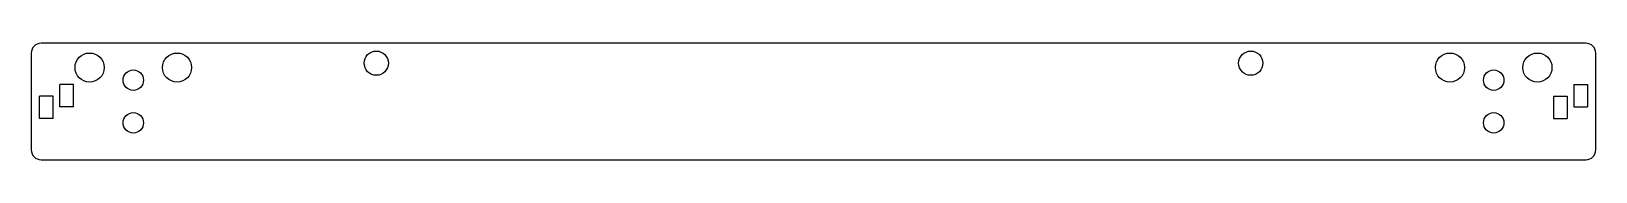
# Model space of a CAD drawing. Header units: millimetres. Extents: x -80 to 80, y -6 to 6.
import ezdxf

# ---------------------------------------------------------------- set-up
doc = ezdxf.new("R2010")
doc.units = ezdxf.units.MM

msp = doc.modelspace()

# ---------------------------------------------------------------- linework, layer by layer
at = {"color": 7, "linetype": 'Continuous', "lineweight": 25}
for p, q in [((-80.5, 5), (-80.5, -5)), ((79.5, 6), (-79.5, 6)), ((80.5, -5), (80.5, 5)), ((-77.55, -0.55), (-77.55, 1.75)), ((-76.15, 1.75), (-77.55, 1.75)), ((-76.15, -0.55), (-76.15, 1.75)), ((78.25, 1.75), (79.65, 1.75)), ((78.25, 1.75), (78.25, -0.55)), ((79.65, 1.75), (79.65, -0.55)), ((-79.65, -1.75), (-79.65, 0.55)), ((-78.25, 0.55), (-79.65, 0.55)), ((-78.25, -1.75), (-78.25, 0.55)), ((76.15, 0.55), (77.55, 0.55)), ((76.15, 0.55), (76.15, -1.75)), ((77.55, 0.55), (77.55, -1.75)), ((-76.15, -0.55), (-77.55, -0.55)), ((78.25, -0.55), (79.65, -0.55)), ((-78.25, -1.75), (-79.65, -1.75)), ((76.15, -1.75), (77.55, -1.75)), ((-79.5, -6), (79.5, -6))]:
    msp.add_line(p, q, dxfattribs=at)
for centre, radius in [((-74.5, 3.5), 1.5), ((-65.5, 3.5), 1.5), ((-45, 3.95), 1.25), ((45, 3.95), 1.25), ((65.5, 3.5), 1.5), ((74.5, 3.5), 1.5), ((-70, 2.2), 1.05), ((70, 2.2), 1.05), ((-70, -2.2), 1.05), ((70, -2.2), 1.05)]:
    msp.add_circle(centre, radius, dxfattribs=at)
for centre, start, end in [((-79.5, 5), 90, 180), ((79.5, 5), 0, 90), ((-79.5, -5), 180, 270), ((79.5, -5), 270, 0)]:
    msp.add_arc(centre, 1, start, end, dxfattribs=at)

doc.saveas('drawing.dxf')
